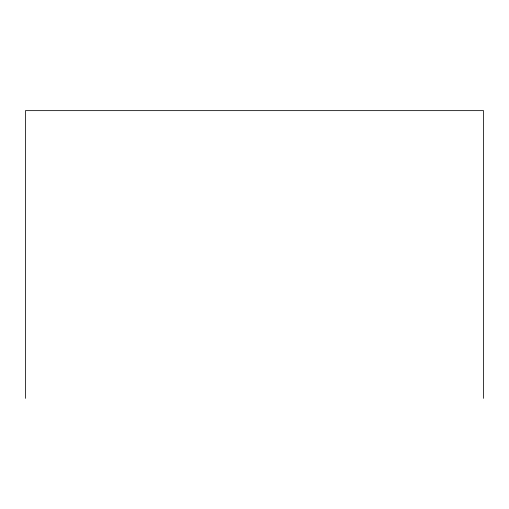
<?xml version="1.0" encoding="UTF-8"?>
<svg xmlns="http://www.w3.org/2000/svg" width="509" height="509" viewBox="0 0 509 509"><rect width="100%" height="100%" fill="white"/><g stroke="black" fill="none" stroke-linecap="round" stroke-linejoin="round"><path stroke-width="0.76" d="M483.55 398.362L483.55 110.638L25.45 110.638L25.45 398.362"/></g></svg>
